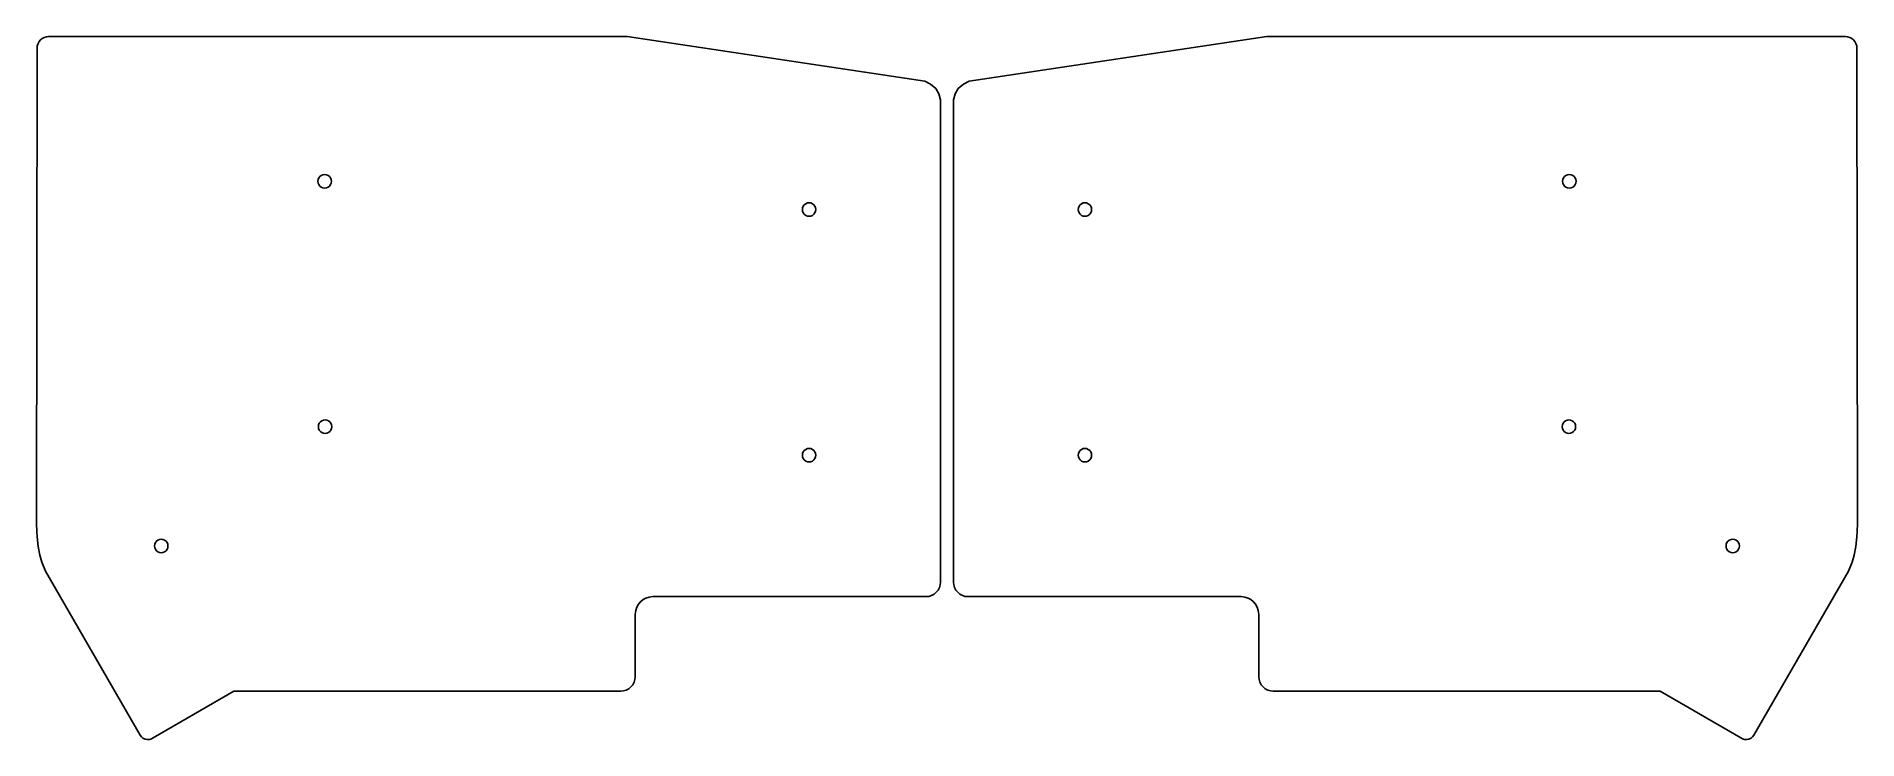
# Model space of a CAD drawing. Extents: x -19 to 264, y -30 to 79.
import ezdxf

# ---------------------------------------------------------------- set-up
doc = ezdxf.new("R2010")
doc.units = 0
doc.layers.get('0').update_dxf_attribs({"linetype": 'CONTINUOUS'})

msp = doc.modelspace()

# ---------------------------------------------------------------- linework, layer by layer
at = {"color": 7}
for points in [[(-19.278786, 77.763339), (-19.173534, 78.102384), (-19.006181, 78.410676), (-18.784063, 78.679773), (-18.513865, 78.902507), (-18.202303, 79.071343), (-17.857967, 79.177973), (-17.528616, 79.21108), (72.518837, 79.222299), (118.788917, 72.261134), (119.711889, 71.816592), (120.514306, 71.114512), (120.998563, 70.279586), (121.259854, 69.365072), (121.259881, -5.623033), (121.208015, -6.056526), (121.075773, -6.483008), (120.86312, -6.875068), (120.581976, -7.215877), (120.241159, -7.497024), (119.84912, -7.709669), (119.41028, -7.845744), (118.970722, -7.884109), (76.514481, -7.884135), (75.928625, -7.943111), (75.423488, -8.099744), (74.966163, -8.347791), (74.567143, -8.676959), (74.237991, -9.075977), (73.989923, -9.533309), (73.829157, -10.051787), (73.749189, -10.640855), (73.748131, -20.361564), (73.70458, -20.761482), (73.571045, -21.192118), (73.358394, -21.584151), (73.077251, -21.924987), (72.73643, -22.206106), (72.344392, -22.418779), (71.910677, -22.553266), (71.488219, -22.595785), (11.289666, -22.595785), (-1.26802, -29.865395), (-1.520088, -29.993797), (-1.835493, -30.087592), (-2.178976, -30.109552), (-2.525476, -30.040787), (-2.836984, -29.885424), (-3.089812, -29.670159), (-3.279897, -29.427298), (-17.989562, -3.921128), (-18.593782, -2.549978), (-18.883115, -1.450608), (-19.152867, -0.108801), (-19.285685, 1.393715), (-19.351461, 2.234878), (-19.419406, 3.478419)], [(-19.419406, 3.478419), (-19.313725, 77.421905)], [(-19.313725, 77.421905), (-19.278786, 77.763339)], [(172.00087, 79.222299), (125.73079, 72.261134)], [(262.048321, 79.21108), (172.00087, 79.222299)], [(262.377672, 79.177973), (262.048321, 79.21108)], [(262.722008, 79.071343), (262.377672, 79.177973)], [(263.033571, 78.902507), (262.722008, 79.071343)], [(263.303769, 78.679773), (263.033571, 78.902507)], [(263.525886, 78.410676), (263.303769, 78.679773)], [(263.798492, 77.763339), (263.693241, 78.102384), (263.525886, 78.410676)], [(263.83343, 77.421905), (263.798492, 77.763339)], [(263.939113, 3.478419), (263.83343, 77.421905)], [(124.0054, 71.114512), (123.521142, 70.279586)], [(125.73079, 72.261134), (124.807818, 71.816592), (124.0054, 71.114512)], [(123.259852, 69.365072), (123.259823, -5.623033), (123.31169, -6.056526)], [(123.521142, 70.279586), (123.259852, 69.365072)], [(263.871165, 2.234878), (263.939113, 3.478419)], [(263.672574, -0.108801), (263.80539, 1.393715)], [(263.80539, 1.393715), (263.871165, 2.234878)], [(262.509268, -3.921128), (263.113489, -2.549978)], [(263.113489, -2.549978), (263.402821, -1.450608)], [(263.402821, -1.450608), (263.672574, -0.108801)], [(247.799603, -29.427298), (262.509268, -3.921128)], [(123.31169, -6.056526), (123.443931, -6.483008)], [(123.443931, -6.483008), (123.656587, -6.875068)], [(123.656587, -6.875068), (123.937731, -7.215877)], [(123.937731, -7.215877), (124.278548, -7.497024)], [(124.278548, -7.497024), (124.670584, -7.709669)], [(124.670584, -7.709669), (125.109427, -7.845744)], [(125.109427, -7.845744), (125.548984, -7.884109)], [(125.548984, -7.884109), (168.005223, -7.884135)], [(168.005223, -7.884135), (168.59108, -7.943111)], [(168.59108, -7.943111), (169.096219, -8.099744)], [(169.096219, -8.099744), (169.553543, -8.347791)], [(169.553543, -8.347791), (169.952564, -8.676959)], [(169.952564, -8.676959), (170.281716, -9.075977)], [(170.281716, -9.075977), (170.529782, -9.533309)], [(170.529782, -9.533309), (170.69055, -10.051787)], [(170.69055, -10.051787), (170.770518, -10.640855)], [(170.770518, -10.640855), (170.771576, -20.361564)], [(170.771656, -20.361564), (170.815124, -20.761482)], [(170.815124, -20.761482), (170.948659, -21.192118)], [(170.948659, -21.192118), (171.161313, -21.584151)], [(171.161313, -21.584151), (171.442454, -21.924987)], [(171.442454, -21.924987), (171.783274, -22.206106)], [(171.783274, -22.206106), (172.175312, -22.418779)], [(172.175312, -22.418779), (172.609028, -22.553266)], [(172.609028, -22.553266), (173.031485, -22.595785)], [(173.031485, -22.595785), (233.23004, -22.595785)], [(233.23004, -22.595785), (245.787725, -29.865395)], [(245.787725, -29.865395), (246.039793, -29.993797)], [(246.039793, -29.993797), (246.3552, -30.087592)], [(246.3552, -30.087592), (246.698682, -30.109552)], [(246.698682, -30.109526), (247.04518, -30.040787)], [(247.04518, -30.040787), (247.35669, -29.885424)], [(247.35669, -29.885424), (247.609518, -29.670159)], [(247.609518, -29.670159), (247.799603, -29.427298)]]:
    msp.add_lwpolyline(points, dxfattribs=at)
for points in [[(26.480472, 56.700405)], [(220.139233, 56.700405)], [(101.855072, 52.309485)], [(144.764635, 52.309485)], [(26.551592, 18.541991)], [(220.068113, 18.541991)], [(101.855072, 14.109507)], [(144.764635, 14.109507)], [(1.05, -0.000004)], [(245.569705, -0.000004)]]:
    msp.add_lwpolyline(points, close=True, dxfattribs=at)
for points in [[(24.905168, 57.61061), (24.580143, 57.422812), (24.380096, 57.075785), (24.380473, 56.700405)], [(24.380473, 56.700405), (24.380096, 56.325026), (24.580143, 55.977999), (24.905168, 55.790201)], [(25.955776, 57.61061), (25.630751, 57.798409), (25.230194, 57.798409), (24.905168, 57.61061)], [(26.480472, 56.700405), (26.480848, 57.075785), (26.280802, 57.422812), (25.955776, 57.61061)], [(25.955776, 55.790201), (26.280802, 55.977999), (26.480848, 56.325026), (26.480472, 56.700405)], [(218.564233, 57.609732), (218.239362, 57.422168), (218.039233, 57.075534), (218.039233, 56.700405)], [(218.039233, 56.700405), (218.039233, 56.325277), (218.239362, 55.978643), (218.564233, 55.791079)], [(219.614233, 57.609732), (219.289362, 57.797297), (218.889104, 57.797297), (218.564233, 57.609732)], [(220.139233, 56.700405), (220.139233, 57.075534), (219.939104, 57.422168), (219.614233, 57.609732)], [(219.614233, 55.791079), (219.939104, 55.978643), (220.139233, 56.325277), (220.139233, 56.700405)], [(24.905168, 55.790201), (25.230194, 55.602402), (25.630751, 55.602402), (25.955776, 55.790201)], [(218.564233, 55.791079), (218.889104, 55.603514), (219.289362, 55.603514), (219.614233, 55.791079)], [(100.280072, 53.218812), (99.955201, 53.031247), (99.755072, 52.684614), (99.755072, 52.309485)], [(99.755072, 52.309485), (99.755072, 51.934356), (99.955201, 51.587723), (100.280072, 51.400158)], [(101.330072, 53.218812), (101.005201, 53.406376), (100.604943, 53.406376), (100.280072, 53.218812)], [(100.280072, 51.400158), (100.604943, 51.212594), (101.005201, 51.212594), (101.330072, 51.400158)], [(101.855072, 52.309485), (101.855072, 52.684614), (101.654943, 53.031247), (101.330072, 53.218812)], [(101.330072, 51.400158), (101.654943, 51.587723), (101.855072, 51.934356), (101.855072, 52.309485)], [(143.189635, 53.218812), (142.864764, 53.031247), (142.664635, 52.684614), (142.664635, 52.309485)], [(142.664635, 52.309485), (142.664635, 51.934356), (142.864764, 51.587723), (143.189635, 51.400158)], [(144.239635, 53.218812), (143.914764, 53.406376), (143.514506, 53.406376), (143.189635, 53.218812)], [(143.189635, 51.400158), (143.514506, 51.212594), (143.914764, 51.212594), (144.239635, 51.400158)], [(144.764635, 52.309485), (144.764635, 52.684614), (144.564506, 53.031247), (144.239635, 53.218812)], [(144.239635, 51.400158), (144.564506, 51.587723), (144.764635, 51.934356), (144.764635, 52.309485)], [(24.976288, 19.452196), (24.651263, 19.264397), (24.451216, 18.917371), (24.451593, 18.541991)], [(24.451593, 18.541991), (24.451216, 18.166611), (24.651263, 17.819585), (24.976288, 17.631786)], [(26.026896, 19.452196), (25.701871, 19.639994), (25.301314, 19.639994), (24.976288, 19.452196)], [(24.976288, 17.631786), (25.301314, 17.443987), (25.701871, 17.443987), (26.026896, 17.631786)], [(26.551592, 18.541991), (26.551968, 18.917371), (26.351922, 19.264397), (26.026896, 19.452196)], [(26.026896, 17.631786), (26.351922, 17.819585), (26.551968, 18.166611), (26.551592, 18.541991)], [(218.493113, 19.451318), (218.168242, 19.263753), (217.968113, 18.91712), (217.968113, 18.541991)], [(217.968113, 18.541991), (217.968113, 18.166862), (218.168242, 17.820229), (218.493113, 17.632664)], [(219.543113, 19.451318), (219.218242, 19.638882), (218.817984, 19.638882), (218.493113, 19.451318)], [(218.493113, 17.632664), (218.817984, 17.4451), (219.218242, 17.4451), (219.543113, 17.632664)], [(220.068113, 18.541991), (220.068113, 18.91712), (219.867984, 19.263753), (219.543113, 19.451318)], [(219.543113, 17.632664), (219.867984, 17.820229), (220.068113, 18.166862), (220.068113, 18.541991)], [(100.280072, 15.018834), (99.955201, 14.831269), (99.755072, 14.484636), (99.755072, 14.109507)], [(101.330072, 15.018834), (101.005201, 15.206398), (100.604943, 15.206398), (100.280072, 15.018834)], [(101.855072, 14.109507), (101.855072, 14.484636), (101.654943, 14.831269), (101.330072, 15.018834)], [(143.189635, 15.018834), (142.864764, 14.831269), (142.664635, 14.484636), (142.664635, 14.109507)], [(144.239635, 15.018834), (143.914764, 15.206398), (143.514506, 15.206398), (143.189635, 15.018834)], [(144.764635, 14.109507), (144.764635, 14.484636), (144.564506, 14.831269), (144.239635, 15.018834)], [(99.755072, 14.109507), (99.755072, 13.734378), (99.955201, 13.387745), (100.280072, 13.20018)], [(100.280072, 13.20018), (100.604943, 13.012616), (101.005201, 13.012616), (101.330072, 13.20018)], [(101.330072, 13.20018), (101.654943, 13.387745), (101.855072, 13.734378), (101.855072, 14.109507)], [(142.664635, 14.109507), (142.664635, 13.734378), (142.864764, 13.387745), (143.189635, 13.20018)], [(143.189635, 13.20018), (143.514506, 13.012616), (143.914764, 13.012616), (144.239635, 13.20018)], [(144.239635, 13.20018), (144.564506, 13.387745), (144.764635, 13.734378), (144.764635, 14.109507)], [(-0.525, 0.909322), (-0.849871, 0.721758), (-1.05, 0.375125), (-1.05, -0.000004)], [(0.525, 0.909322), (0.200129, 1.096887), (-0.200129, 1.096887), (-0.525, 0.909322)], [(1.05, -0.000004), (1.05, 0.375125), (0.849871, 0.721758), (0.525, 0.909322)], [(243.994706, 0.909323), (243.669834, 0.721758), (243.469706, 0.375125), (243.469706, -0.000004)], [(245.044705, 0.909323), (244.719834, 1.096887), (244.319577, 1.096887), (243.994706, 0.909323)], [(245.569705, -0.000004), (245.569705, 0.375125), (245.369577, 0.721758), (245.044705, 0.909323)], [(-1.05, -0.000004), (-1.05, -0.375133), (-0.849871, -0.721766), (-0.525, -0.90933)], [(-0.525, -0.90933), (-0.200129, -1.096895), (0.200129, -1.096895), (0.525, -0.90933)], [(0.525, -0.90933), (0.849871, -0.721766), (1.05, -0.375133), (1.05, -0.000004)], [(243.469706, -0.000004), (243.469706, -0.375133), (243.669834, -0.721766), (243.994706, -0.909331)], [(243.994706, -0.909331), (244.319577, -1.096895), (244.719834, -1.096895), (245.044705, -0.909331)], [(245.044705, -0.909331), (245.369577, -0.721766), (245.569705, -0.375133), (245.569705, -0.000004)]]:
    msp.add_open_spline(points, degree=3, dxfattribs=at)

doc.saveas('drawing.dxf')
